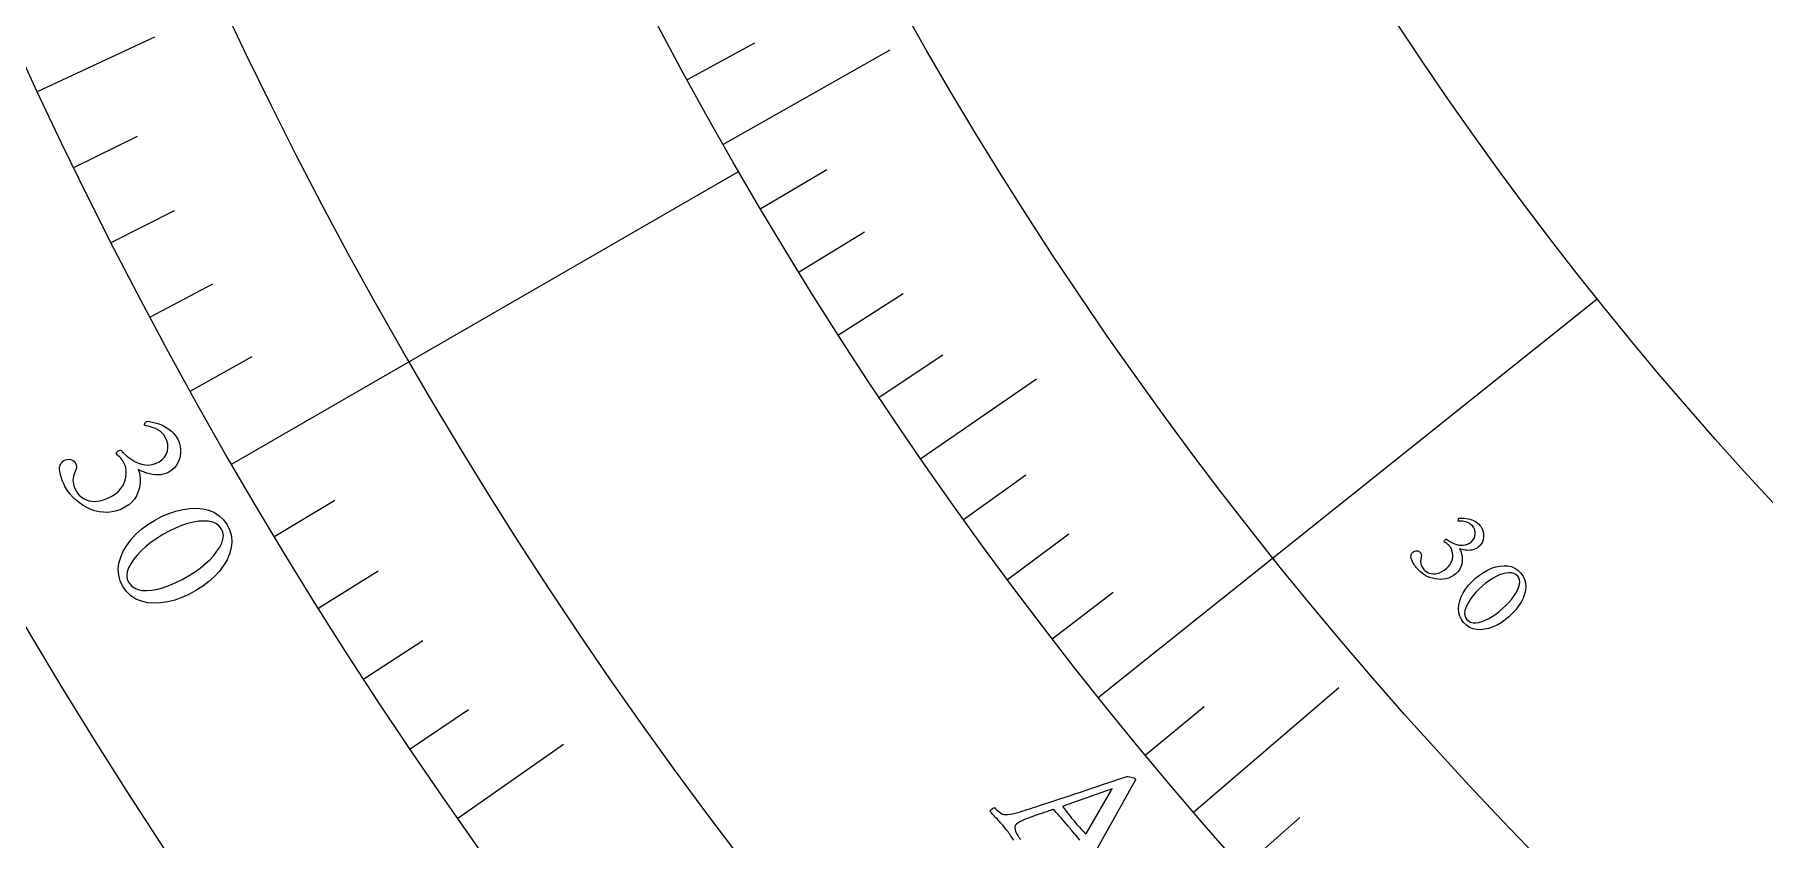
# Model space of a CAD drawing. Header units: millimetres. Extents: x -50 to 50, y -50 to 64.
# Drawn here: x -41.04 to -24.79, y -26.15 to -18.59 of the extents above; entities that cross this region are included whole.
import ezdxf

# ---------------------------------------------------------------- set-up
doc = ezdxf.new("R2010")
doc.units = ezdxf.units.MM
for name, color, linetype in [('CUT_OUTER', 1, 'Continuous'), ('ENGRAVE', 7, 'Continuous'), ('ENGRAVE_FINE', 8, 'Continuous'), ('TEXT', 5, 'Continuous')]:
    doc.layers.add(name, color=color, linetype=linetype)

msp = doc.modelspace()

# ---------------------------------------------------------------- linework, layer by layer
at = {"layer": 'CUT_OUTER'}
msp.add_arc((0, -0.0002), 49.9998, 177.11535, 4.43206, dxfattribs=at)
at = {"layer": 'ENGRAVE'}
for points in [[(-41.0104, -19.1235), (-39.9138, -18.6121)], [(-34.5696, -19.6215), (-33.0042, -18.733)], [(-39.1876, -22.625), (-34.4245, -19.875)], [(-31.0486, -24.8202), (-26.3621, -21.0738)], [(-32.7167, -22.5762), (-31.6302, -21.8265)], [(-30.1553, -25.8983), (-28.7898, -24.7255)], [(-37.0666, -25.9543), (-36.0755, -25.2603)]]:
    msp.add_lwpolyline(points, dxfattribs=at)
for radius in [49, 49, 47.6875, 45.25, 45.25, 43.325, 39.75, 39.75, 37.65, 33.75, 33.75]:
    msp.add_circle((0, 0), radius, dxfattribs=at)
at = {"layer": 'ENGRAVE_FINE'}
for points in [[(-34.9082, -19.0126), (-34.2759, -18.6682)], [(-40.6704, -19.8363), (-40.0772, -19.547)], [(-34.2202, -20.2247), (-33.6004, -19.8584)], [(-40.318, -20.5431), (-39.73, -20.2434)], [(-33.8601, -20.822), (-33.2468, -20.4448)], [(-39.9534, -21.2436), (-39.3706, -20.9337)], [(-33.4894, -21.4131), (-32.8828, -21.0252)], [(-39.5765, -21.9376), (-38.9993, -21.6177)], [(-33.1082, -21.9979), (-32.5085, -21.5994)], [(-32.3148, -23.1477), (-31.7295, -22.7284)], [(-38.7868, -23.3055), (-38.2211, -22.9655)], [(-31.9028, -23.7124), (-31.3249, -23.2829)], [(-38.3742, -23.9788), (-37.8145, -23.6291)], [(-31.4807, -24.27), (-30.9104, -23.8303)], [(-37.9498, -24.6449), (-37.3963, -24.2855)], [(-37.514, -25.3035), (-36.9668, -24.9344)], [(-30.6068, -25.3631), (-30.0524, -24.9037)], [(-29.6942, -26.4256), (-29.1564, -25.947)]]:
    msp.add_lwpolyline(points, dxfattribs=at)
at = {"layer": 'TEXT'}
for points in [[(-39.6982, -22.3929), (-39.6884, -22.4135), (-39.681, -22.4367), (-39.6758, -22.4625), (-39.6729, -22.4908), (-39.6729, -22.5204), (-39.6765, -22.5498), (-39.6837, -22.5791), (-39.6944, -22.6083), (-39.7093, -22.6361), (-39.7288, -22.661), (-39.7531, -22.6831), (-39.7821, -22.7025), (-39.8068, -22.7146), (-39.8323, -22.7231), (-39.8584, -22.728), (-39.8853, -22.7294), (-39.9122, -22.728), (-39.9384, -22.7247), (-39.9639, -22.7193), (-39.9887, -22.7121), (-40.0121, -22.7038), (-40.0334, -22.6955), (-40.0527, -22.6871), (-40.0699, -22.6788), (-40.0619, -22.7036), (-40.0564, -22.7309), (-40.0534, -22.7607), (-40.0529, -22.7929), (-40.0555, -22.8262), (-40.0621, -22.8594), (-40.0725, -22.8923), (-40.0867, -22.925), (-40.1056, -22.9562), (-40.1299, -22.9846), (-40.1594, -23.0103), (-40.1944, -23.0333), (-40.2338, -23.0531), (-40.2738, -23.0676), (-40.3144, -23.0769), (-40.3556, -23.0808), (-40.3966, -23.08), (-40.4369, -23.075), (-40.4763, -23.066), (-40.515, -23.0528), (-40.5525, -23.0359), (-40.5883, -23.0157), (-40.6223, -22.9924), (-40.6547, -22.9658), (-40.6848, -22.9366), (-40.7121, -22.9053), (-40.7367, -22.8719), (-40.7586, -22.8364), (-40.767, -22.8201), (-40.7754, -22.8013), (-40.7837, -22.7799), (-40.7921, -22.7561), (-40.7994, -22.7312), (-40.8048, -22.7067), (-40.8084, -22.6826), (-40.81, -22.6589), (-40.8088, -22.6536), (-40.8065, -22.6466), (-40.8031, -22.6379), (-40.7985, -22.6275), (-40.7928, -22.6171), (-40.786, -22.6082), (-40.7781, -22.6007), (-40.7692, -22.5947), (-40.7527, -22.5872), (-40.7364, -22.583), (-40.7203, -22.5822), (-40.7045, -22.5847), (-40.6898, -22.59), (-40.6773, -22.5974), (-40.667, -22.6069), (-40.6588, -22.6185), (-40.652, -22.6343), (-40.6492, -22.6502), (-40.6504, -22.6661), (-40.6555, -22.682), (-40.6623, -22.6978), (-40.6683, -22.7133), (-40.6736, -22.7285), (-40.6781, -22.7435), (-40.6818, -22.7608), (-40.6832, -22.7783), (-40.6823, -22.796), (-40.6791, -22.8138), (-40.6742, -22.8313), (-40.6684, -22.8481), (-40.6614, -22.8642), (-40.6535, -22.8796), (-40.6405, -22.8994), (-40.6245, -22.9178), (-40.6056, -22.9345), (-40.5838, -22.9498), (-40.5592, -22.9624), (-40.5318, -22.9712), (-40.5016, -22.9762), (-40.4686, -22.9773), (-40.433, -22.9735), (-40.395, -22.9637), (-40.3547, -22.9477), (-40.3119, -22.9258), (-40.2824, -22.9067), (-40.2568, -22.8851), (-40.2351, -22.8611), (-40.2172, -22.8346), (-40.2031, -22.8066), (-40.1925, -22.7779), (-40.1856, -22.7486), (-40.1823, -22.7186), (-40.1827, -22.689), (-40.187, -22.6606), (-40.1952, -22.6336), (-40.2073, -22.6079), (-40.2149, -22.5956), (-40.2235, -22.5837), (-40.2331, -22.5723), (-40.2438, -22.5614), (-40.2543, -22.5512), (-40.2634, -22.5422), (-40.271, -22.5343), (-40.2772, -22.5276), (-40.2729, -22.5198), (-40.2674, -22.5128), (-40.2606, -22.5067), (-40.2525, -22.5014), (-40.2473, -22.4988), (-40.2426, -22.4969), (-40.2385, -22.4959), (-40.235, -22.4957), (-40.2102, -22.5214), (-40.184, -22.5453), (-40.1564, -22.5674), (-40.1275, -22.5877), (-40.0977, -22.6052), (-40.0672, -22.6188), (-40.0362, -22.6286), (-40.0046, -22.6346), (-39.9726, -22.6358), (-39.9403, -22.6313), (-39.9077, -22.6212), (-39.8748, -22.6053), (-39.8469, -22.586), (-39.8246, -22.563), (-39.8077, -22.5361), (-39.7964, -22.5055), (-39.7911, -22.473), (-39.7926, -22.4405), (-39.8008, -22.408), (-39.8158, -22.3755), (-39.8303, -22.353), (-39.8467, -22.3337), (-39.8652, -22.3175), (-39.8856, -22.3045), (-39.9066, -22.294), (-39.9268, -22.2854), (-39.9461, -22.2788), (-39.9646, -22.2741), (-39.9811, -22.2706), (-39.9944, -22.2675), (-40.0045, -22.2648), (-40.0114, -22.2624), (-40.0125, -22.2589), (-40.0122, -22.2547), (-40.0104, -22.2496), (-40.0073, -22.2438), (-40.0033, -22.238), (-39.9989, -22.233), (-39.994, -22.2288), (-39.9887, -22.2253), (-39.9637, -22.2278), (-39.9381, -22.2321), (-39.9119, -22.2382), (-39.8851, -22.2461), (-39.8583, -22.256), (-39.832, -22.2681), (-39.8062, -22.2824), (-39.7811, -22.2989), (-39.7572, -22.318), (-39.7355, -22.34), (-39.7158, -22.365), (-39.6982, -22.3929)], [(-39.2353, -23.1979), (-39.2095, -23.251), (-39.1944, -23.305), (-39.19, -23.3598), (-39.1963, -23.4155), (-39.2121, -23.4712), (-39.2359, -23.5258), (-39.2678, -23.5794), (-39.3078, -23.6319), (-39.3545, -23.6824), (-39.4067, -23.7298), (-39.4643, -23.7741), (-39.5274, -23.8153), (-39.5933, -23.8517), (-39.6595, -23.8818), (-39.726, -23.9053), (-39.7928, -23.9225), (-39.8584, -23.9325), (-39.9213, -23.9349), (-39.9813, -23.9296), (-40.0386, -23.9165), (-40.0914, -23.8951), (-40.1382, -23.8645), (-40.1789, -23.8249), (-40.2134, -23.7762), (-40.2387, -23.7237), (-40.2533, -23.6698), (-40.2574, -23.6144), (-40.2508, -23.5577), (-40.2348, -23.5008), (-40.2108, -23.4452), (-40.1787, -23.3909), (-40.1385, -23.3379), (-40.0914, -23.2872), (-40.0389, -23.2401), (-39.9807, -23.1964), (-39.9171, -23.1562), (-39.8506, -23.1208), (-39.7839, -23.0918), (-39.7171, -23.0692), (-39.6501, -23.0529), (-39.5846, -23.0436), (-39.522, -23.0418), (-39.4625, -23.0477), (-39.4059, -23.0611), (-39.3539, -23.0826), (-39.3082, -23.1125), (-39.2687, -23.1509), (-39.2353, -23.1979)], [(-39.2868, -23.2386), (-39.3083, -23.2105), (-39.3358, -23.1888), (-39.3693, -23.1737), (-39.4088, -23.165), (-39.4531, -23.1622), (-39.5008, -23.1649), (-39.5519, -23.1731), (-39.6065, -23.1868), (-39.6633, -23.2055), (-39.721, -23.2289), (-39.7797, -23.257), (-39.8393, -23.2897), (-39.8964, -23.3252), (-39.9493, -23.3624), (-39.9979, -23.4013), (-40.0422, -23.4419), (-40.0813, -23.483), (-40.114, -23.5235), (-40.1404, -23.5634), (-40.1605, -23.6026), (-40.1733, -23.6402), (-40.1776, -23.6751), (-40.1736, -23.7073), (-40.1611, -23.7368), (-40.1379, -23.7675), (-40.1087, -23.7907), (-40.0737, -23.8065), (-40.0329, -23.8149), (-39.9875, -23.8165), (-39.9388, -23.8123), (-39.8867, -23.8023), (-39.8312, -23.7864), (-39.7739, -23.7654), (-39.7161, -23.7404), (-39.6579, -23.7113), (-39.5992, -23.6781), (-39.5419, -23.6418), (-39.4894, -23.6044), (-39.4416, -23.5657), (-39.3986, -23.526), (-39.3611, -23.4859), (-39.3299, -23.4464), (-39.3048, -23.4076), (-39.2858, -23.3694), (-39.274, -23.3328), (-39.2703, -23.2988), (-39.2745, -23.2674), (-39.2868, -23.2386)], [(-27.4597, -23.206), (-27.4513, -23.2175), (-27.444, -23.2309), (-27.4377, -23.2462), (-27.4326, -23.2633), (-27.4292, -23.2815), (-27.4279, -23.3001), (-27.4289, -23.3189), (-27.432, -23.3381), (-27.4379, -23.3569), (-27.447, -23.3745), (-27.4594, -23.3909), (-27.4749, -23.4062), (-27.4887, -23.4165), (-27.5033, -23.4247), (-27.5188, -23.4307), (-27.5352, -23.4347), (-27.5519, -23.437), (-27.5684, -23.4379), (-27.5847, -23.4376), (-27.6007, -23.436), (-27.6161, -23.4336), (-27.6302, -23.431), (-27.643, -23.4281), (-27.6545, -23.425), (-27.6467, -23.4393), (-27.6401, -23.4555), (-27.6348, -23.4734), (-27.6307, -23.4932), (-27.6284, -23.5139), (-27.6286, -23.5351), (-27.6311, -23.5565), (-27.6361, -23.5782), (-27.6441, -23.5996), (-27.6556, -23.6199), (-27.6708, -23.6391), (-27.6896, -23.6573), (-27.7116, -23.674), (-27.7344, -23.6876), (-27.7583, -23.6979), (-27.7831, -23.7051), (-27.8084, -23.7094), (-27.8337, -23.7111), (-27.859, -23.7101), (-27.8843, -23.7065), (-27.9092, -23.7005), (-27.9335, -23.6923), (-27.9571, -23.682), (-27.9801, -23.6695), (-28.0019, -23.6551), (-28.0224, -23.6391), (-28.0413, -23.6215), (-28.0589, -23.6023), (-28.066, -23.5933), (-28.0733, -23.5827), (-28.0809, -23.5706), (-28.0888, -23.557), (-28.0962, -23.5426), (-28.1024, -23.5282), (-28.1074, -23.5139), (-28.1112, -23.4995), (-28.1111, -23.4961), (-28.1105, -23.4915), (-28.1094, -23.4858), (-28.1078, -23.4789), (-28.1055, -23.4718), (-28.1024, -23.4655), (-28.0985, -23.46), (-28.0937, -23.4553), (-28.0845, -23.4487), (-28.075, -23.4443), (-28.0652, -23.4419), (-28.0552, -23.4416), (-28.0455, -23.4431), (-28.037, -23.4461), (-28.0295, -23.4507), (-28.0232, -23.4569), (-28.0171, -23.4658), (-28.0136, -23.4752), (-28.0124, -23.4851), (-28.0137, -23.4955), (-28.016, -23.506), (-28.0179, -23.5162), (-28.0193, -23.5261), (-28.0204, -23.5358), (-28.0206, -23.5469), (-28.0194, -23.5578), (-28.0168, -23.5685), (-28.0128, -23.5791), (-28.0077, -23.5892), (-28.0022, -23.5989), (-27.9961, -23.6079), (-27.9894, -23.6165), (-27.9791, -23.6271), (-27.9671, -23.6365), (-27.9536, -23.6446), (-27.9384, -23.6514), (-27.9219, -23.6562), (-27.904, -23.6584), (-27.8849, -23.6579), (-27.8645, -23.6548), (-27.8431, -23.6483), (-27.8209, -23.6378), (-27.798, -23.6234), (-27.7743, -23.6049), (-27.7584, -23.5897), (-27.7452, -23.5735), (-27.7347, -23.5562), (-27.7268, -23.5379), (-27.7214, -23.519), (-27.7182, -23.5002), (-27.7174, -23.4813), (-27.7189, -23.4625), (-27.7226, -23.4444), (-27.7286, -23.4275), (-27.7368, -23.4118), (-27.7472, -23.3975), (-27.7533, -23.3908), (-27.76, -23.3845), (-27.7673, -23.3786), (-27.7751, -23.3731), (-27.7827, -23.3681), (-27.7894, -23.3636), (-27.795, -23.3597), (-27.7996, -23.3563), (-27.7979, -23.351), (-27.7953, -23.3461), (-27.7918, -23.3415), (-27.7875, -23.3373), (-27.7846, -23.3351), (-27.782, -23.3334), (-27.7796, -23.3323), (-27.7774, -23.3318), (-27.7591, -23.3447), (-27.7402, -23.3563), (-27.7207, -23.3666), (-27.7006, -23.3757), (-27.6802, -23.383), (-27.6599, -23.3878), (-27.6397, -23.3902), (-27.6196, -23.3902), (-27.5998, -23.3873), (-27.5804, -23.3808), (-27.5616, -23.3707), (-27.5433, -23.3571), (-27.5284, -23.3421), (-27.5174, -23.3253), (-27.5102, -23.3068), (-27.5068, -23.2867), (-27.5074, -23.2661), (-27.5121, -23.2463), (-27.521, -23.2272), (-27.5341, -23.2089), (-27.5456, -23.1968), (-27.558, -23.1868), (-27.5713, -23.179), (-27.5854, -23.1734), (-27.5995, -23.1694), (-27.6129, -23.1664), (-27.6256, -23.1646), (-27.6375, -23.1639), (-27.6481, -23.1637), (-27.6566, -23.1633), (-27.6631, -23.1628), (-27.6677, -23.1622), (-27.6687, -23.1602), (-27.669, -23.1575), (-27.6686, -23.1542), (-27.6673, -23.1503), (-27.6656, -23.1462), (-27.6634, -23.1426), (-27.6609, -23.1395), (-27.6581, -23.1367), (-27.6425, -23.1353), (-27.6262, -23.135), (-27.6094, -23.1357), (-27.592, -23.1374), (-27.5743, -23.1404), (-27.5567, -23.1447), (-27.5392, -23.1505), (-27.5218, -23.1578), (-27.5049, -23.1667), (-27.4889, -23.1778), (-27.4738, -23.1908), (-27.4597, -23.206)], [(-27.081, -23.6485), (-27.059, -23.6783), (-27.0435, -23.7098), (-27.0345, -23.7431), (-27.032, -23.7781), (-27.0353, -23.8142), (-27.0437, -23.8505), (-27.0572, -23.8871), (-27.0758, -23.924), (-27.0988, -23.9603), (-27.1255, -23.9954), (-27.1558, -24.0291), (-27.1899, -24.0616), (-27.2263, -24.0914), (-27.2636, -24.1174), (-27.3018, -24.1394), (-27.341, -24.1575), (-27.3801, -24.1712), (-27.4185, -24.1797), (-27.456, -24.1833), (-27.4926, -24.1818), (-27.5275, -24.1747), (-27.5597, -24.1613), (-27.5892, -24.1416), (-27.616, -24.1156), (-27.6374, -24.0863), (-27.6526, -24.0549), (-27.6614, -24.0214), (-27.6638, -23.9858), (-27.6606, -23.949), (-27.6522, -23.9121), (-27.6387, -23.8751), (-27.6201, -23.8379), (-27.597, -23.8014), (-27.5702, -23.7663), (-27.5395, -23.7328), (-27.505, -23.7007), (-27.4683, -23.6714), (-27.4307, -23.6459), (-27.3922, -23.6243), (-27.3529, -23.6066), (-27.3137, -23.5933), (-27.2754, -23.5851), (-27.2381, -23.5819), (-27.2018, -23.5837), (-27.1673, -23.591), (-27.1358, -23.6042), (-27.107, -23.6234), (-27.081, -23.6485)], [(-27.108, -23.6794), (-27.1245, -23.6646), (-27.1439, -23.6544), (-27.1663, -23.6488), (-27.1916, -23.648), (-27.2191, -23.6513), (-27.2481, -23.6584), (-27.2786, -23.6693), (-27.3106, -23.684), (-27.3434, -23.702), (-27.3762, -23.723), (-27.409, -23.747), (-27.4418, -23.7739), (-27.4728, -23.8023), (-27.501, -23.8312), (-27.5264, -23.8607), (-27.549, -23.8907), (-27.5683, -23.9205), (-27.5837, -23.9491), (-27.5954, -23.9766), (-27.6033, -24.003), (-27.6068, -24.0275), (-27.6055, -24.0495), (-27.5993, -24.0688), (-27.5883, -24.0855), (-27.5705, -24.1016), (-27.55, -24.1126), (-27.5267, -24.1183), (-27.5007, -24.1187), (-27.4726, -24.1146), (-27.4431, -24.1065), (-27.4123, -24.0943), (-27.38, -24.0782), (-27.3471, -24.0589), (-27.3145, -24.0369), (-27.282, -24.0124), (-27.2497, -23.9853), (-27.2186, -23.9565), (-27.1906, -23.9275), (-27.1656, -23.8984), (-27.1438, -23.869), (-27.1253, -23.8401), (-27.1106, -23.8123), (-27.0996, -23.7855), (-27.0923, -23.7599), (-27.0893, -23.736), (-27.0909, -23.7146), (-27.0971, -23.6958), (-27.108, -23.6794)], [(-30.9177, -25.68), (-31.3775, -25.8409), (-31.3776, -25.8411), (-31.378, -25.8417), (-31.3788, -25.8427), (-31.3798, -25.8441), (-31.3808, -25.8456), (-31.3813, -25.8469), (-31.3813, -25.8479), (-31.381, -25.8488), (-31.3695, -25.864), (-31.3569, -25.8806), (-31.343, -25.8985), (-31.3278, -25.9176), (-31.3128, -25.9364), (-31.2993, -25.9532), (-31.2873, -25.968), (-31.2768, -25.9807), (-31.263, -25.9971), (-31.2497, -26.0126), (-31.2369, -26.027), (-31.2246, -26.0404), (-31.2122, -26.0537), (-31.1994, -26.0676), (-31.186, -26.0822), (-31.172, -26.0974), (-31.1707, -26.0985), (-31.1691, -26.099), (-31.1673, -26.0988), (-31.1653, -26.0979), (-31.1634, -26.0969), (-31.162, -26.0962), (-31.1612, -26.0957), (-31.161, -26.0956)]]:
    msp.add_lwpolyline(points, close=True, dxfattribs=at)
for points in [[(-31.8419, -26.1616), (-31.8507, -26.1494), (-31.8586, -26.1381), (-31.8662, -26.1274), (-31.8737, -26.1167), (-31.8813, -26.106), (-31.8888, -26.0953), (-31.8971, -26.0838), (-31.9068, -26.0709), (-31.9181, -26.0566), (-31.9308, -26.0408), (-31.9438, -26.025), (-31.9559, -26.0107), (-31.9672, -25.9979), (-31.9775, -25.9865), (-31.9874, -25.9758), (-31.9973, -25.9651), (-32.0072, -25.9545), (-32.0171, -25.9438), (-32.0276, -25.9324), (-32.0393, -25.9194), (-32.0522, -25.905), (-32.0664, -25.889), (-32.0651, -25.8858), (-32.062, -25.8818), (-32.057, -25.8768), (-32.0501, -25.8709), (-32.0426, -25.8652), (-32.0359, -25.8607), (-32.0298, -25.8574), (-32.0245, -25.8552), (-32.0177, -25.8629), (-32.0081, -25.8721), (-31.9958, -25.8831), (-31.9807, -25.8957), (-31.9649, -25.9073), (-31.9502, -25.9154), (-31.9367, -25.92), (-31.9244, -25.9209), (-31.9011, -25.9199), (-31.8776, -25.9174), (-31.8539, -25.9133), (-31.8301, -25.9077), (-31.806, -25.901), (-31.7816, -25.8939), (-31.7567, -25.8863), (-31.7315, -25.8783), (-31.7315, -25.8783), (-31.7285, -25.8773), (-31.7195, -25.8744), (-31.7045, -25.8695), (-31.6835, -25.8627), (-31.6574, -25.8542), (-31.6271, -25.8442), (-31.5925, -25.8327), (-31.5537, -25.8198), (-31.5116, -25.8058), (-31.4671, -25.7912), (-31.4201, -25.7759), (-31.3707, -25.76), (-31.3198, -25.7435), (-31.2683, -25.7267), (-31.2162, -25.7094), (-31.1634, -25.6917), (-31.1109, -25.674), (-31.0595, -25.6566), (-31.0092, -25.6397), (-30.96, -25.6231), (-30.9127, -25.6072), (-30.8684, -25.5922), (-30.827, -25.5783), (-30.7884, -25.5653), (-30.7792, -25.564), (-30.7682, -25.5641), (-30.7554, -25.5656), (-30.7408, -25.5685), (-30.7268, -25.5723), (-30.7155, -25.5765), (-30.7071, -25.581), (-30.7015, -25.5859), (-30.7004, -25.5872), (-30.6997, -25.5883), (-30.6993, -25.5893), (-30.6992, -25.5901), (-30.6992, -25.5909), (-30.6991, -25.5921), (-30.6988, -25.5936), (-30.6984, -25.5955), (-31.2212, -26.5302)], [(-31.2233, -26.1604), (-31.2336, -26.1471), (-31.2453, -26.1326), (-31.2581, -26.117), (-31.2714, -26.1012), (-31.2842, -26.0858), (-31.2965, -26.071), (-31.3084, -26.0568), (-31.3115, -26.0531), (-31.3145, -26.0494), (-31.3176, -26.0457), (-31.3206, -26.0421), (-31.3236, -26.0385), (-31.3264, -26.0351), (-31.3291, -26.0318), (-31.3316, -26.0288), (-31.3493, -26.0076), (-31.3657, -25.9881), (-31.3808, -25.9703), (-31.3947, -25.9543), (-31.4089, -25.9381), (-31.4252, -25.9199), (-31.4436, -25.8998), (-31.4641, -25.8776), (-31.4649, -25.8769), (-31.4662, -25.8762), (-31.4679, -25.8756), (-31.47, -25.875), (-31.472, -25.8745), (-31.4735, -25.8741), (-31.4744, -25.8739), (-31.4746, -25.8738), (-31.4771, -25.8747), (-31.4843, -25.8772), (-31.4965, -25.8813), (-31.5134, -25.8871), (-31.5337, -25.894), (-31.5559, -25.9015), (-31.5799, -25.9096), (-31.6058, -25.9183), (-31.6321, -25.9272), (-31.6574, -25.936), (-31.6816, -25.9447), (-31.7048, -25.9534), (-31.7276, -25.9619), (-31.748, -25.9704), (-31.7658, -25.9788), (-31.7812, -25.9873), (-31.7945, -25.9955), (-31.8062, -26.003), (-31.8161, -26.01), (-31.8244, -26.0164), (-31.831, -26.0241), (-31.8343, -26.0341), (-31.8345, -26.0464), (-31.8314, -26.0608), (-31.8263, -26.0761), (-31.8201, -26.0909), (-31.813, -26.1052), (-31.8048, -26.119), (-31.797, -26.1312), (-31.7906, -26.1408), (-31.7859, -26.1477), (-31.7826, -26.1521), (-31.7837, -26.1553)]]:
    msp.add_lwpolyline(points, dxfattribs=at)

doc.saveas('drawing.dxf')
